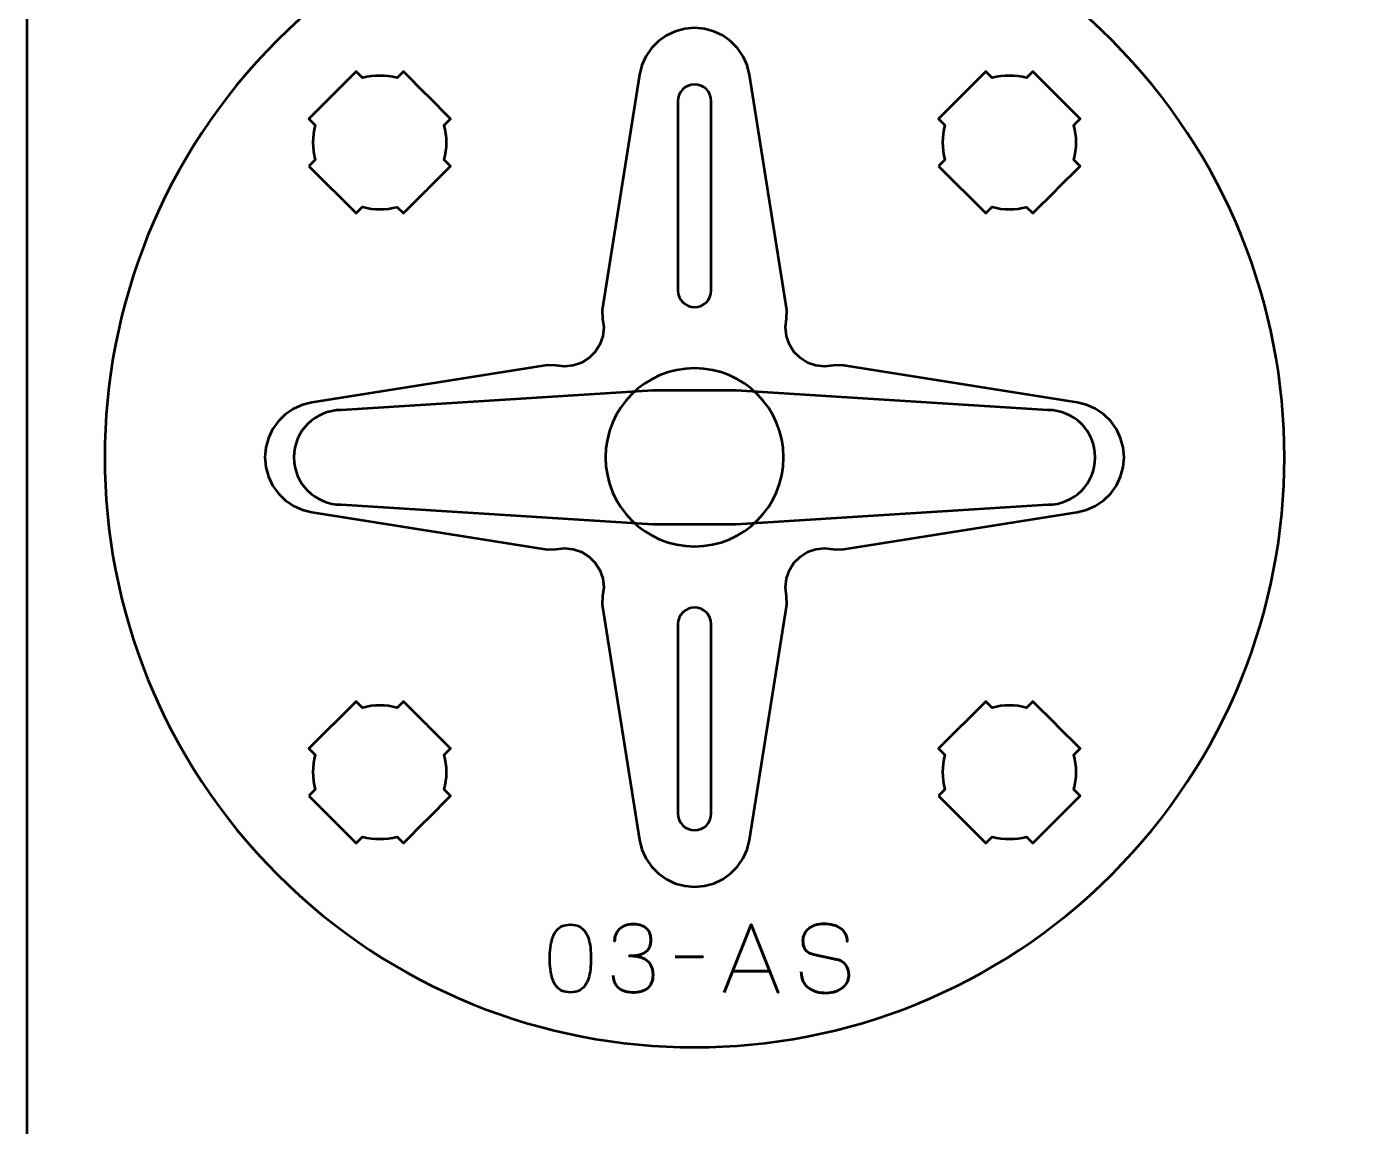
# Model space of a CAD drawing. Header units: centimetres. Extents: x -21 to 0, y -29.7 to 0.
# Drawn here: x -21 to -14.99, y -21.1 to -16.17 of the extents above; entities that cross this region are included whole.
import ezdxf

# ---------------------------------------------------------------- set-up
doc = ezdxf.new("R2010")
doc.units = ezdxf.units.CM
doc.header["$MEASUREMENT"] = 0
doc.layers.add('Layer 1', color=7, linetype='Continuous')

msp = doc.modelspace()

# ---------------------------------------------------------------- linework, layer by layer
at = {"layer": 'Layer 1', "color": 22, "lineweight": 53}
msp.add_open_spline([(-21.00003, -29.19995), (-21.00003, -29.19995), (-21.00003, -0.49992), (-21.00003, -0.49992), (-21.00003, -0.49992), (-21.00003, -0.22295), (-20.77694, 0.00004), (-20.49994, 0.00004), (-20.49994, 0.00004), (-20.49994, 0.00004), (-0.50008, 0.00004), (-0.50008, 0.00004), (-0.50008, 0.00004), (-0.22294, 0.00004), (0.00002, -0.22295), (0.00002, -0.49992), (0.00002, -0.49992), (0.00002, -0.49992), (0.00002, -29.19995), (0.00002, -29.19995), (0.00002, -29.19995), (0.00002, -29.47695), (-0.22294, -29.70004), (-0.50008, -29.70004), (-0.50008, -29.70004), (-0.50008, -29.70004), (-20.49994, -29.70004), (-20.49994, -29.70004), (-20.49994, -29.70004), (-20.77694, -29.70004), (-21.00003, -29.47695), (-21.00003, -29.19995)], degree=3, knots=[0, 0, 0, 0, 0.125, 0.125, 0.125, 0.125, 0.25, 0.25, 0.25, 0.25, 0.375, 0.375, 0.375, 0.375, 0.5, 0.5, 0.5, 0.5, 0.625, 0.625, 0.625, 0.625, 0.75, 0.75, 0.75, 0.75, 0.875, 0.875, 0.875, 0.875, 1, 1, 1, 1], dxfattribs=at)
at = {"layer": 'Layer 1', "color": 114, "lineweight": 53}
msp.add_open_spline([(-19.8738, -16.22612), (-18.8391, -15.19142), (-17.16086, -15.19142), (-16.12613, -16.22615), (-16.12613, -16.22615), (-15.09143, -17.26085), (-15.09143, -18.93909), (-16.12613, -19.97379), (-16.12613, -19.97379), (-17.16086, -21.00851), (-18.8391, -21.00851), (-19.8738, -19.97381), (-19.8738, -19.97381), (-20.90853, -18.93909), (-20.90853, -17.26085), (-19.8738, -16.22612)], degree=3, knots=[0, 0, 0, 0, 0.25, 0.25, 0.25, 0.25, 0.5, 0.5, 0.5, 0.5, 0.75, 0.75, 0.75, 0.75, 1, 1, 1, 1], dxfattribs=at)
at = {"layer": 'Layer 1', "color": 30, "lineweight": 53}
for points, knots in [([(-19.71928, -17.85323), (-19.71928, -17.85323), (-18.66179, -17.68609), (-18.66179, -17.68609), (-18.66179, -17.68609), (-18.66179, -17.68609), (-18.62298, -17.68689), (-18.62298, -17.68689), (-18.62298, -17.68689), (-18.62298, -17.68689), (-18.58416, -17.69164), (-18.58416, -17.69164), (-18.58416, -17.69164), (-18.58416, -17.69164), (-18.54535, -17.68768), (-18.54535, -17.68768), (-18.54535, -17.68768), (-18.54535, -17.68768), (-18.50812, -17.67501), (-18.50812, -17.67501), (-18.50812, -17.67501), (-18.50812, -17.67501), (-18.47405, -17.65362), (-18.47405, -17.65362), (-18.47405, -17.65362), (-18.47405, -17.65362), (-18.44634, -17.62588), (-18.44634, -17.62588), (-18.44634, -17.62588), (-18.44634, -17.62588), (-18.42574, -17.59262), (-18.42574, -17.59262), (-18.42574, -17.59262), (-18.42574, -17.59262), (-18.41227, -17.55538), (-18.41227, -17.55538), (-18.41227, -17.55538), (-18.41227, -17.55538), (-18.40831, -17.51578), (-18.40831, -17.51578), (-18.40831, -17.51578), (-18.40831, -17.51578), (-18.41307, -17.47698), (-18.41307, -17.47698), (-18.41307, -17.47698), (-18.41307, -17.47698), (-18.41465, -17.43816), (-18.41465, -17.43816), (-18.41465, -17.43816), (-18.41465, -17.43816), (-18.24672, -16.38147), (-18.24672, -16.38147), (-18.24672, -16.38147), (-18.24672, -16.38147), (-18.23642, -16.33868), (-18.23642, -16.33868), (-18.23642, -16.33868), (-18.23642, -16.33868), (-18.2182, -16.29909), (-18.2182, -16.29909), (-18.2182, -16.29909), (-18.2182, -16.29909), (-18.19364, -16.26264), (-18.19364, -16.26264), (-18.19364, -16.26264), (-18.19364, -16.26264), (-18.16276, -16.23096), (-18.16276, -16.23096), (-18.16276, -16.23096), (-18.16276, -16.23096), (-18.12632, -16.2056), (-18.12632, -16.2056), (-18.12632, -16.2056), (-18.12632, -16.2056), (-18.08671, -16.1866), (-18.08671, -16.1866), (-18.08671, -16.1866), (-18.08671, -16.1866), (-18.04394, -16.17472), (-18.04394, -16.17472), (-18.04394, -16.17472), (-18.04394, -16.17472), (-18.00037, -16.17075), (-18.00037, -16.17075), (-18.00037, -16.17075), (-18.00037, -16.17075), (-17.95601, -16.17472), (-17.95601, -16.17472), (-17.95601, -16.17472), (-17.95601, -16.17472), (-17.91324, -16.1866), (-17.91324, -16.1866), (-17.91324, -16.1866), (-17.91324, -16.1866), (-17.87363, -16.2056), (-17.87363, -16.2056), (-17.87363, -16.2056), (-17.87363, -16.2056), (-17.83798, -16.23096), (-17.83798, -16.23096), (-17.83798, -16.23096), (-17.83798, -16.23096), (-17.8071, -16.26264), (-17.8071, -16.26264), (-17.8071, -16.26264), (-17.8071, -16.26264), (-17.78175, -16.29909), (-17.78175, -16.29909), (-17.78175, -16.29909), (-17.78175, -16.29909), (-17.76353, -16.33868), (-17.76353, -16.33868), (-17.76353, -16.33868), (-17.76353, -16.33868), (-17.75323, -16.38147), (-17.75323, -16.38147), (-17.75323, -16.38147), (-17.75323, -16.38147), (-17.58609, -17.43816), (-17.58609, -17.43816), (-17.58609, -17.43816), (-17.58609, -17.43816), (-17.58688, -17.47698), (-17.58688, -17.47698), (-17.58688, -17.47698), (-17.58688, -17.47698), (-17.59163, -17.51578), (-17.59163, -17.51578), (-17.59163, -17.51578), (-17.59163, -17.51578), (-17.58767, -17.55538), (-17.58767, -17.55538), (-17.58767, -17.55538), (-17.58767, -17.55538), (-17.5742, -17.59262), (-17.5742, -17.59262), (-17.5742, -17.59262), (-17.5742, -17.59262), (-17.55362, -17.62588), (-17.55362, -17.62588), (-17.55362, -17.62588), (-17.55362, -17.62588), (-17.52589, -17.65362), (-17.52589, -17.65362), (-17.52589, -17.65362), (-17.52589, -17.65362), (-17.49262, -17.67501), (-17.49262, -17.67501), (-17.49262, -17.67501), (-17.49262, -17.67501), (-17.45538, -17.68768), (-17.45538, -17.68768), (-17.45538, -17.68768), (-17.45538, -17.68768), (-17.41579, -17.69164), (-17.41579, -17.69164), (-17.41579, -17.69164), (-17.41579, -17.69164), (-17.37697, -17.68689), (-17.37697, -17.68689), (-17.37697, -17.68689), (-17.37697, -17.68689), (-17.33816, -17.68609), (-17.33816, -17.68609), (-17.33816, -17.68609), (-17.33816, -17.68609), (-16.28147, -17.85323), (-16.28147, -17.85323), (-16.28147, -17.85323), (-16.28147, -17.85323), (-16.2387, -17.86353), (-16.2387, -17.86353), (-16.2387, -17.86353), (-16.2387, -17.86353), (-16.1983, -17.88173), (-16.1983, -17.88173), (-16.1983, -17.88173), (-16.1983, -17.88173), (-16.16187, -17.9071), (-16.16187, -17.9071), (-16.16187, -17.9071), (-16.16187, -17.9071), (-16.13019, -17.93798), (-16.13019, -17.93798), (-16.13019, -17.93798), (-16.13019, -17.93798), (-16.10483, -17.97363), (-16.10483, -17.97363), (-16.10483, -17.97363), (-16.10483, -17.97363), (-16.08582, -18.01324), (-16.08582, -18.01324), (-16.08582, -18.01324), (-16.08582, -18.01324), (-16.07394, -18.05601), (-16.07394, -18.05601), (-16.07394, -18.05601), (-16.07394, -18.05601), (-16.06998, -18.09957), (-16.06998, -18.09957), (-16.06998, -18.09957), (-16.06998, -18.09957), (-16.07394, -18.14393), (-16.07394, -18.14393), (-16.07394, -18.14393), (-16.07394, -18.14393), (-16.08582, -18.18672), (-16.08582, -18.18672), (-16.08582, -18.18672), (-16.08582, -18.18672), (-16.10483, -18.22632), (-16.10483, -18.22632), (-16.10483, -18.22632), (-16.10483, -18.22632), (-16.13019, -18.26197), (-16.13019, -18.26197), (-16.13019, -18.26197), (-16.13019, -18.26197), (-16.16187, -18.29285), (-16.16187, -18.29285), (-16.16187, -18.29285), (-16.16187, -18.29285), (-16.1983, -18.31821), (-16.1983, -18.31821), (-16.1983, -18.31821), (-16.1983, -18.31821), (-16.2387, -18.33643), (-16.2387, -18.33643), (-16.2387, -18.33643), (-16.2387, -18.33643), (-16.28147, -18.34672), (-16.28147, -18.34672), (-16.28147, -18.34672), (-16.28147, -18.34672), (-17.33816, -18.51386), (-17.33816, -18.51386), (-17.33816, -18.51386), (-17.33816, -18.51386), (-17.37697, -18.51307), (-17.37697, -18.51307), (-17.37697, -18.51307), (-17.37697, -18.51307), (-17.41579, -18.50831), (-17.41579, -18.50831), (-17.41579, -18.50831), (-17.41579, -18.50831), (-17.45538, -18.51228), (-17.45538, -18.51228), (-17.45538, -18.51228), (-17.45538, -18.51228), (-17.49262, -18.52495), (-17.49262, -18.52495), (-17.49262, -18.52495), (-17.49262, -18.52495), (-17.52589, -18.54634), (-17.52589, -18.54634), (-17.52589, -18.54634), (-17.52589, -18.54634), (-17.55362, -18.57407), (-17.55362, -18.57407), (-17.55362, -18.57407), (-17.55362, -18.57407), (-17.5742, -18.60734), (-17.5742, -18.60734), (-17.5742, -18.60734), (-17.5742, -18.60734), (-17.58767, -18.64456), (-17.58767, -18.64456), (-17.58767, -18.64456), (-17.58767, -18.64456), (-17.59163, -18.68417), (-17.59163, -18.68417), (-17.59163, -18.68417), (-17.59163, -18.68417), (-17.58688, -18.72298), (-17.58688, -18.72298), (-17.58688, -18.72298), (-17.58688, -18.72298), (-17.58609, -18.761), (-17.58609, -18.761), (-17.58609, -18.761), (-17.58609, -18.761), (-17.75323, -19.81847), (-17.75323, -19.81847), (-17.75323, -19.81847), (-17.75323, -19.81847), (-17.76353, -19.86125), (-17.76353, -19.86125), (-17.76353, -19.86125), (-17.76353, -19.86125), (-17.78175, -19.90086), (-17.78175, -19.90086), (-17.78175, -19.90086), (-17.78175, -19.90086), (-17.8071, -19.93729), (-17.8071, -19.93729), (-17.8071, -19.93729), (-17.8071, -19.93729), (-17.83798, -19.96898), (-17.83798, -19.96898), (-17.83798, -19.96898), (-17.83798, -19.96898), (-17.87363, -19.99433), (-17.87363, -19.99433), (-17.87363, -19.99433), (-17.87363, -19.99433), (-17.91324, -20.01333), (-17.91324, -20.01333), (-17.91324, -20.01333), (-17.91324, -20.01333), (-17.95601, -20.02522), (-17.95601, -20.02522), (-17.95601, -20.02522), (-17.95601, -20.02522), (-18.00037, -20.02919), (-18.00037, -20.02919), (-18.00037, -20.02919), (-18.00037, -20.02919), (-18.04394, -20.02522), (-18.04394, -20.02522), (-18.04394, -20.02522), (-18.04394, -20.02522), (-18.08671, -20.01333), (-18.08671, -20.01333), (-18.08671, -20.01333), (-18.08671, -20.01333), (-18.12632, -19.99433), (-18.12632, -19.99433), (-18.12632, -19.99433), (-18.12632, -19.99433), (-18.16276, -19.96898), (-18.16276, -19.96898), (-18.16276, -19.96898), (-18.16276, -19.96898), (-18.19364, -19.93729), (-18.19364, -19.93729), (-18.19364, -19.93729), (-18.19364, -19.93729), (-18.2182, -19.90086), (-18.2182, -19.90086), (-18.2182, -19.90086), (-18.2182, -19.90086), (-18.23642, -19.86125), (-18.23642, -19.86125), (-18.23642, -19.86125), (-18.23642, -19.86125), (-18.24672, -19.81847), (-18.24672, -19.81847), (-18.24672, -19.81847), (-18.24672, -19.81847), (-18.41465, -18.761), (-18.41465, -18.761), (-18.41465, -18.761), (-18.41465, -18.761), (-18.41307, -18.72298), (-18.41307, -18.72298), (-18.41307, -18.72298), (-18.41307, -18.72298), (-18.40831, -18.68417), (-18.40831, -18.68417), (-18.40831, -18.68417), (-18.40831, -18.68417), (-18.41227, -18.64456), (-18.41227, -18.64456), (-18.41227, -18.64456), (-18.41227, -18.64456), (-18.42574, -18.60734), (-18.42574, -18.60734), (-18.42574, -18.60734), (-18.42574, -18.60734), (-18.44634, -18.57407), (-18.44634, -18.57407), (-18.44634, -18.57407), (-18.44634, -18.57407), (-18.47405, -18.54634), (-18.47405, -18.54634), (-18.47405, -18.54634), (-18.47405, -18.54634), (-18.50812, -18.52495), (-18.50812, -18.52495), (-18.50812, -18.52495), (-18.50812, -18.52495), (-18.54535, -18.51228), (-18.54535, -18.51228), (-18.54535, -18.51228), (-18.54535, -18.51228), (-18.58416, -18.50831), (-18.58416, -18.50831), (-18.58416, -18.50831), (-18.58416, -18.50831), (-18.62298, -18.51307), (-18.62298, -18.51307), (-18.62298, -18.51307), (-18.62298, -18.51307), (-18.66179, -18.51386), (-18.66179, -18.51386), (-18.66179, -18.51386), (-18.66179, -18.51386), (-19.71928, -18.34672), (-19.71928, -18.34672), (-19.71928, -18.34672), (-19.71928, -18.34672), (-19.76205, -18.33643), (-19.76205, -18.33643), (-19.76205, -18.33643), (-19.76205, -18.33643), (-19.80245, -18.31821), (-19.80245, -18.31821), (-19.80245, -18.31821), (-19.80245, -18.31821), (-19.83889, -18.29285), (-19.83889, -18.29285), (-19.83889, -18.29285), (-19.83889, -18.29285), (-19.86978, -18.26197), (-19.86978, -18.26197), (-19.86978, -18.26197), (-19.86978, -18.26197), (-19.89592, -18.22632), (-19.89592, -18.22632), (-19.89592, -18.22632), (-19.89592, -18.22632), (-19.91414, -18.18672), (-19.91414, -18.18672), (-19.91414, -18.18672), (-19.91414, -18.18672), (-19.92602, -18.14393), (-19.92602, -18.14393), (-19.92602, -18.14393), (-19.92602, -18.14393), (-19.92998, -18.09957), (-19.92998, -18.09957), (-19.92998, -18.09957), (-19.92998, -18.09957), (-19.92602, -18.05601), (-19.92602, -18.05601), (-19.92602, -18.05601), (-19.92602, -18.05601), (-19.91414, -18.01324), (-19.91414, -18.01324), (-19.91414, -18.01324), (-19.91414, -18.01324), (-19.89592, -17.97363), (-19.89592, -17.97363), (-19.89592, -17.97363), (-19.89592, -17.97363), (-19.86978, -17.93798), (-19.86978, -17.93798), (-19.86978, -17.93798), (-19.86978, -17.93798), (-19.83889, -17.9071), (-19.83889, -17.9071), (-19.83889, -17.9071), (-19.83889, -17.9071), (-19.80245, -17.88173), (-19.80245, -17.88173), (-19.80245, -17.88173), (-19.80245, -17.88173), (-19.76205, -17.86353), (-19.76205, -17.86353), (-19.76205, -17.86353), (-19.76205, -17.86353), (-19.71928, -17.85323), (-19.71928, -17.85323)], [0, 0, 0, 0, 0.0086207, 0.0086207, 0.0086207, 0.0086207, 0.0172414, 0.0172414, 0.0172414, 0.0172414, 0.0258621, 0.0258621, 0.0258621, 0.0258621, 0.0344828, 0.0344828, 0.0344828, 0.0344828, 0.0431034, 0.0431034, 0.0431034, 0.0431034, 0.0517241, 0.0517241, 0.0517241, 0.0517241, 0.0603448, 0.0603448, 0.0603448, 0.0603448, 0.0689655, 0.0689655, 0.0689655, 0.0689655, 0.0775862, 0.0775862, 0.0775862, 0.0775862, 0.0862069, 0.0862069, 0.0862069, 0.0862069, 0.0948276, 0.0948276, 0.0948276, 0.0948276, 0.1034483, 0.1034483, 0.1034483, 0.1034483, 0.112069, 0.112069, 0.112069, 0.112069, 0.1206897, 0.1206897, 0.1206897, 0.1206897, 0.1293103, 0.1293103, 0.1293103, 0.1293103, 0.137931, 0.137931, 0.137931, 0.137931, 0.1465517, 0.1465517, 0.1465517, 0.1465517, 0.1551724, 0.1551724, 0.1551724, 0.1551724, 0.1637931, 0.1637931, 0.1637931, 0.1637931, 0.1724138, 0.1724138, 0.1724138, 0.1724138, 0.1810345, 0.1810345, 0.1810345, 0.1810345, 0.1896552, 0.1896552, 0.1896552, 0.1896552, 0.1982759, 0.1982759, 0.1982759, 0.1982759, 0.2068966, 0.2068966, 0.2068966, 0.2068966, 0.2155172, 0.2155172, 0.2155172, 0.2155172, 0.2241379, 0.2241379, 0.2241379, 0.2241379, 0.2327586, 0.2327586, 0.2327586, 0.2327586, 0.2413793, 0.2413793, 0.2413793, 0.2413793, 0.25, 0.25, 0.25, 0.25, 0.2586207, 0.2586207, 0.2586207, 0.2586207, 0.2672414, 0.2672414, 0.2672414, 0.2672414, 0.2758621, 0.2758621, 0.2758621, 0.2758621, 0.2844828, 0.2844828, 0.2844828, 0.2844828, 0.2931034, 0.2931034, 0.2931034, 0.2931034, 0.3017241, 0.3017241, 0.3017241, 0.3017241, 0.3103448, 0.3103448, 0.3103448, 0.3103448, 0.3189655, 0.3189655, 0.3189655, 0.3189655, 0.3275862, 0.3275862, 0.3275862, 0.3275862, 0.3362069, 0.3362069, 0.3362069, 0.3362069, 0.3448276, 0.3448276, 0.3448276, 0.3448276, 0.3534483, 0.3534483, 0.3534483, 0.3534483, 0.362069, 0.362069, 0.362069, 0.362069, 0.3706897, 0.3706897, 0.3706897, 0.3706897, 0.3793103, 0.3793103, 0.3793103, 0.3793103, 0.387931, 0.387931, 0.387931, 0.387931, 0.3965517, 0.3965517, 0.3965517, 0.3965517, 0.4051724, 0.4051724, 0.4051724, 0.4051724, 0.4137931, 0.4137931, 0.4137931, 0.4137931, 0.4224138, 0.4224138, 0.4224138, 0.4224138, 0.4310345, 0.4310345, 0.4310345, 0.4310345, 0.4396552, 0.4396552, 0.4396552, 0.4396552, 0.4482759, 0.4482759, 0.4482759, 0.4482759, 0.4568966, 0.4568966, 0.4568966, 0.4568966, 0.4655172, 0.4655172, 0.4655172, 0.4655172, 0.4741379, 0.4741379, 0.4741379, 0.4741379, 0.4827586, 0.4827586, 0.4827586, 0.4827586, 0.4913793, 0.4913793, 0.4913793, 0.4913793, 0.5, 0.5, 0.5, 0.5, 0.5086207, 0.5086207, 0.5086207, 0.5086207, 0.5172414, 0.5172414, 0.5172414, 0.5172414, 0.5258621, 0.5258621, 0.5258621, 0.5258621, 0.5344828, 0.5344828, 0.5344828, 0.5344828, 0.5431034, 0.5431034, 0.5431034, 0.5431034, 0.5517241, 0.5517241, 0.5517241, 0.5517241, 0.5603448, 0.5603448, 0.5603448, 0.5603448, 0.5689655, 0.5689655, 0.5689655, 0.5689655, 0.5775862, 0.5775862, 0.5775862, 0.5775862, 0.5862069, 0.5862069, 0.5862069, 0.5862069, 0.5948276, 0.5948276, 0.5948276, 0.5948276, 0.6034483, 0.6034483, 0.6034483, 0.6034483, 0.612069, 0.612069, 0.612069, 0.612069, 0.6206897, 0.6206897, 0.6206897, 0.6206897, 0.6293103, 0.6293103, 0.6293103, 0.6293103, 0.637931, 0.637931, 0.637931, 0.637931, 0.6465517, 0.6465517, 0.6465517, 0.6465517, 0.6551724, 0.6551724, 0.6551724, 0.6551724, 0.6637931, 0.6637931, 0.6637931, 0.6637931, 0.6724138, 0.6724138, 0.6724138, 0.6724138, 0.6810345, 0.6810345, 0.6810345, 0.6810345, 0.6896552, 0.6896552, 0.6896552, 0.6896552, 0.6982759, 0.6982759, 0.6982759, 0.6982759, 0.7068966, 0.7068966, 0.7068966, 0.7068966, 0.7155172, 0.7155172, 0.7155172, 0.7155172, 0.7241379, 0.7241379, 0.7241379, 0.7241379, 0.7327586, 0.7327586, 0.7327586, 0.7327586, 0.7413793, 0.7413793, 0.7413793, 0.7413793, 0.75, 0.75, 0.75, 0.75, 0.7586207, 0.7586207, 0.7586207, 0.7586207, 0.7672414, 0.7672414, 0.7672414, 0.7672414, 0.7758621, 0.7758621, 0.7758621, 0.7758621, 0.7844828, 0.7844828, 0.7844828, 0.7844828, 0.7931034, 0.7931034, 0.7931034, 0.7931034, 0.8017241, 0.8017241, 0.8017241, 0.8017241, 0.8103448, 0.8103448, 0.8103448, 0.8103448, 0.8189655, 0.8189655, 0.8189655, 0.8189655, 0.8275862, 0.8275862, 0.8275862, 0.8275862, 0.8362069, 0.8362069, 0.8362069, 0.8362069, 0.8448276, 0.8448276, 0.8448276, 0.8448276, 0.8534483, 0.8534483, 0.8534483, 0.8534483, 0.862069, 0.862069, 0.862069, 0.862069, 0.8706897, 0.8706897, 0.8706897, 0.8706897, 0.8793103, 0.8793103, 0.8793103, 0.8793103, 0.887931, 0.887931, 0.887931, 0.887931, 0.8965517, 0.8965517, 0.8965517, 0.8965517, 0.9051724, 0.9051724, 0.9051724, 0.9051724, 0.9137931, 0.9137931, 0.9137931, 0.9137931, 0.9224138, 0.9224138, 0.9224138, 0.9224138, 0.9310345, 0.9310345, 0.9310345, 0.9310345, 0.9396552, 0.9396552, 0.9396552, 0.9396552, 0.9482759, 0.9482759, 0.9482759, 0.9482759, 0.9568966, 0.9568966, 0.9568966, 0.9568966, 0.9655172, 0.9655172, 0.9655172, 0.9655172, 0.9741379, 0.9741379, 0.9741379, 0.9741379, 0.9827586, 0.9827586, 0.9827586, 0.9827586, 0.9913793, 0.9913793, 0.9913793, 0.9913793, 1, 1, 1, 1]), ([(-17.81248, -18.39997), (-17.81248, -18.39997), (-18.18748, -18.39997), (-18.18748, -18.39997), (-18.18748, -18.39997), (-18.18748, -18.39997), (-19.58748, -18.31247), (-19.58748, -18.31247), (-19.58748, -18.31247), (-19.70452, -18.31247), (-19.79998, -18.21701), (-19.79998, -18.09997), (-19.79998, -18.09997), (-19.79998, -17.98293), (-19.70452, -17.88747), (-19.58748, -17.88747), (-19.58748, -17.88747), (-19.58748, -17.88747), (-18.18748, -17.79997), (-18.18748, -17.79997), (-18.18748, -17.79997), (-18.18748, -17.79997), (-17.81248, -17.79997), (-17.81248, -17.79997), (-17.81248, -17.79997), (-17.81248, -17.79997), (-16.41248, -17.88747), (-16.41248, -17.88747), (-16.41248, -17.88747), (-16.29544, -17.88747), (-16.19998, -17.98293), (-16.19998, -18.09997), (-16.19998, -18.09997), (-16.19998, -18.21701), (-16.29544, -18.31247), (-16.41248, -18.31247), (-16.41248, -18.31247), (-16.41248, -18.31247), (-17.81248, -18.39997), (-17.81248, -18.39997)], [0, 0, 0, 0, 0.1, 0.1, 0.1, 0.1, 0.2, 0.2, 0.2, 0.2, 0.3, 0.3, 0.3, 0.3, 0.4, 0.4, 0.4, 0.4, 0.5, 0.5, 0.5, 0.5, 0.6, 0.6, 0.6, 0.6, 0.7, 0.7, 0.7, 0.7, 0.8, 0.8, 0.8, 0.8, 0.9, 0.9, 0.9, 0.9, 1, 1, 1, 1]), ([(-18.55777, -20.50338), (-18.54296, -20.50331), (-18.53019, -20.5007), (-18.51953, -20.49562), (-18.51953, -20.49562), (-18.50895, -20.49054), (-18.50013, -20.48327), (-18.49308, -20.47403), (-18.49308, -20.47403), (-18.48609, -20.46472), (-18.48059, -20.45371), (-18.4765, -20.44101), (-18.4765, -20.44101), (-18.47247, -20.42831), (-18.46958, -20.41441), (-18.46796, -20.39917), (-18.46796, -20.39917), (-18.46626, -20.38393), (-18.46542, -20.36791), (-18.46549, -20.35098), (-18.46549, -20.35098), (-18.46542, -20.33412), (-18.46626, -20.3181), (-18.46796, -20.30293), (-18.46796, -20.30293), (-18.46958, -20.28776), (-18.47247, -20.27379), (-18.4765, -20.26109), (-18.4765, -20.26109), (-18.48059, -20.24846), (-18.48609, -20.23746), (-18.49308, -20.22807), (-18.49308, -20.22807), (-18.50013, -20.21876), (-18.50895, -20.21149), (-18.51953, -20.20641), (-18.51953, -20.20641), (-18.53019, -20.20126), (-18.54296, -20.19865), (-18.55777, -20.19858), (-18.55777, -20.19858), (-18.57259, -20.19865), (-18.58536, -20.20126), (-18.59602, -20.20641), (-18.59602, -20.20641), (-18.6066, -20.21149), (-18.61542, -20.21876), (-18.62247, -20.22807), (-18.62247, -20.22807), (-18.62946, -20.23746), (-18.63496, -20.24846), (-18.63905, -20.26109), (-18.63905, -20.26109), (-18.64308, -20.27379), (-18.64597, -20.28776), (-18.64759, -20.30293), (-18.64759, -20.30293), (-18.64928, -20.3181), (-18.65013, -20.33412), (-18.65006, -20.35098), (-18.65006, -20.35098), (-18.65013, -20.36791), (-18.64928, -20.38393), (-18.64759, -20.39917), (-18.64759, -20.39917), (-18.64597, -20.41441), (-18.64308, -20.42831), (-18.63905, -20.44101), (-18.63905, -20.44101), (-18.63496, -20.45371), (-18.62946, -20.46472), (-18.62247, -20.47403), (-18.62247, -20.47403), (-18.61542, -20.48327), (-18.6066, -20.49054), (-18.59602, -20.49562), (-18.59602, -20.49562), (-18.58536, -20.5007), (-18.57259, -20.50331), (-18.55777, -20.50338)], [0, 0, 0, 0, 0.05, 0.05, 0.05, 0.05, 0.1, 0.1, 0.1, 0.1, 0.15, 0.15, 0.15, 0.15, 0.2, 0.2, 0.2, 0.2, 0.25, 0.25, 0.25, 0.25, 0.3, 0.3, 0.3, 0.3, 0.35, 0.35, 0.35, 0.35, 0.4, 0.4, 0.4, 0.4, 0.45, 0.45, 0.45, 0.45, 0.5, 0.5, 0.5, 0.5, 0.55, 0.55, 0.55, 0.55, 0.6, 0.6, 0.6, 0.6, 0.65, 0.65, 0.65, 0.65, 0.7, 0.7, 0.7, 0.7, 0.75, 0.75, 0.75, 0.75, 0.8, 0.8, 0.8, 0.8, 0.85, 0.85, 0.85, 0.85, 0.9, 0.9, 0.9, 0.9, 0.95, 0.95, 0.95, 0.95, 1, 1, 1, 1]), ([(-18.55777, -20.50338), (-18.54296, -20.50331), (-18.53019, -20.5007), (-18.51953, -20.49562), (-18.51953, -20.49562), (-18.50895, -20.49054), (-18.50013, -20.48327), (-18.49308, -20.47403), (-18.49308, -20.47403), (-18.48609, -20.46472), (-18.48059, -20.45371), (-18.4765, -20.44101), (-18.4765, -20.44101), (-18.47247, -20.42831), (-18.46958, -20.41441), (-18.46796, -20.39917), (-18.46796, -20.39917), (-18.46626, -20.38393), (-18.46542, -20.36791), (-18.46549, -20.35098), (-18.46549, -20.35098), (-18.46542, -20.33412), (-18.46626, -20.3181), (-18.46796, -20.30293), (-18.46796, -20.30293), (-18.46958, -20.28776), (-18.47247, -20.27379), (-18.4765, -20.26109), (-18.4765, -20.26109), (-18.48059, -20.24846), (-18.48609, -20.23746), (-18.49308, -20.22807), (-18.49308, -20.22807), (-18.50013, -20.21876), (-18.50895, -20.21149), (-18.51953, -20.20641), (-18.51953, -20.20641), (-18.53019, -20.20126), (-18.54296, -20.19865), (-18.55777, -20.19858), (-18.55777, -20.19858), (-18.57259, -20.19865), (-18.58536, -20.20126), (-18.59602, -20.20641), (-18.59602, -20.20641), (-18.6066, -20.21149), (-18.61542, -20.21876), (-18.62247, -20.22807), (-18.62247, -20.22807), (-18.62946, -20.23746), (-18.63496, -20.24846), (-18.63905, -20.26109), (-18.63905, -20.26109), (-18.64308, -20.27379), (-18.64597, -20.28776), (-18.64759, -20.30293), (-18.64759, -20.30293), (-18.64928, -20.3181), (-18.65013, -20.33412), (-18.65006, -20.35098), (-18.65006, -20.35098), (-18.65013, -20.36791), (-18.64928, -20.38393), (-18.64759, -20.39917), (-18.64759, -20.39917), (-18.64597, -20.41441), (-18.64308, -20.42831), (-18.63905, -20.44101), (-18.63905, -20.44101), (-18.63496, -20.45371), (-18.62946, -20.46472), (-18.62247, -20.47403), (-18.62247, -20.47403), (-18.61542, -20.48327), (-18.6066, -20.49054), (-18.59602, -20.49562), (-18.59602, -20.49562), (-18.58536, -20.5007), (-18.57259, -20.50331), (-18.55777, -20.50338)], [0, 0, 0, 0, 0.05, 0.05, 0.05, 0.05, 0.1, 0.1, 0.1, 0.1, 0.15, 0.15, 0.15, 0.15, 0.2, 0.2, 0.2, 0.2, 0.25, 0.25, 0.25, 0.25, 0.3, 0.3, 0.3, 0.3, 0.35, 0.35, 0.35, 0.35, 0.4, 0.4, 0.4, 0.4, 0.45, 0.45, 0.45, 0.45, 0.5, 0.5, 0.5, 0.5, 0.55, 0.55, 0.55, 0.55, 0.6, 0.6, 0.6, 0.6, 0.65, 0.65, 0.65, 0.65, 0.7, 0.7, 0.7, 0.7, 0.75, 0.75, 0.75, 0.75, 0.8, 0.8, 0.8, 0.8, 0.85, 0.85, 0.85, 0.85, 0.9, 0.9, 0.9, 0.9, 0.95, 0.95, 0.95, 0.95, 1, 1, 1, 1]), ([(-18.36516, -20.42676), (-18.36509, -20.442), (-18.36156, -20.45526), (-18.35458, -20.46676), (-18.35458, -20.46676), (-18.34759, -20.47819), (-18.33764, -20.48715), (-18.32466, -20.49357), (-18.32466, -20.49357), (-18.31168, -20.49999), (-18.29609, -20.50324), (-18.27795, -20.50338), (-18.27795, -20.50338), (-18.26434, -20.50338), (-18.25199, -20.50197), (-18.24077, -20.49901), (-18.24077, -20.49901), (-18.22962, -20.49604), (-18.22003, -20.49146), (-18.21191, -20.48518), (-18.21191, -20.48518), (-18.2038, -20.4789), (-18.19759, -20.47078), (-18.19315, -20.46091), (-18.19315, -20.46091), (-18.18877, -20.45096), (-18.18659, -20.43903), (-18.18652, -20.42506), (-18.18652, -20.42506), (-18.18644, -20.40644), (-18.19025, -20.3907), (-18.1978, -20.37793), (-18.1978, -20.37793), (-18.20535, -20.36516), (-18.21707, -20.35557), (-18.2328, -20.34901), (-18.2328, -20.34901), (-18.24853, -20.34244), (-18.26871, -20.33913), (-18.29319, -20.33913), (-18.29319, -20.33913), (-18.27492, -20.3392), (-18.25961, -20.33751), (-18.24712, -20.33405), (-18.24712, -20.33405), (-18.2347, -20.33059), (-18.22476, -20.32572), (-18.21728, -20.31937), (-18.21728, -20.31937), (-18.2098, -20.31309), (-18.20437, -20.30561), (-18.20112, -20.29701), (-18.20112, -20.29701), (-18.1978, -20.28847), (-18.19618, -20.27909), (-18.19625, -20.26886), (-18.19625, -20.26886), (-18.19618, -20.25862), (-18.19759, -20.24917), (-18.20041, -20.24042), (-18.20041, -20.24042), (-18.20317, -20.23167), (-18.20768, -20.22398), (-18.21382, -20.21742), (-18.21382, -20.21742), (-18.21996, -20.21086), (-18.22807, -20.20571), (-18.23802, -20.20204), (-18.23802, -20.20204), (-18.24804, -20.19837), (-18.26025, -20.19654), (-18.27457, -20.19647), (-18.27457, -20.19647), (-18.28882, -20.19654), (-18.30131, -20.19865), (-18.31189, -20.20275), (-18.31189, -20.20275), (-18.32255, -20.20684), (-18.33129, -20.21241), (-18.33835, -20.21954), (-18.33835, -20.21954), (-18.34533, -20.22666), (-18.35056, -20.23478), (-18.35401, -20.24395), (-18.35401, -20.24395), (-18.35754, -20.25312), (-18.35923, -20.26286), (-18.35923, -20.27309), (-18.35923, -20.27309), (-18.35923, -20.26286), (-18.35754, -20.25312), (-18.35401, -20.24395), (-18.35401, -20.24395), (-18.35056, -20.23478), (-18.34533, -20.22666), (-18.33835, -20.21954), (-18.33835, -20.21954), (-18.33129, -20.21241), (-18.32255, -20.20684), (-18.31189, -20.20275), (-18.31189, -20.20275), (-18.30131, -20.19865), (-18.28882, -20.19654), (-18.27457, -20.19647), (-18.27457, -20.19647), (-18.26025, -20.19654), (-18.24804, -20.19837), (-18.23802, -20.20204), (-18.23802, -20.20204), (-18.22807, -20.20571), (-18.21996, -20.21086), (-18.21382, -20.21742), (-18.21382, -20.21742), (-18.20768, -20.22398), (-18.20317, -20.23167), (-18.20041, -20.24042), (-18.20041, -20.24042), (-18.19759, -20.24917), (-18.19618, -20.25862), (-18.19625, -20.26886), (-18.19625, -20.26886), (-18.19618, -20.27909), (-18.1978, -20.28847), (-18.20112, -20.29701), (-18.20112, -20.29701), (-18.20437, -20.30561), (-18.2098, -20.31309), (-18.21728, -20.31937), (-18.21728, -20.31937), (-18.22476, -20.32572), (-18.2347, -20.33059), (-18.24712, -20.33405), (-18.24712, -20.33405), (-18.25961, -20.33751), (-18.27492, -20.3392), (-18.29319, -20.33913), (-18.29319, -20.33913), (-18.26871, -20.33913), (-18.24853, -20.34244), (-18.2328, -20.34901), (-18.2328, -20.34901), (-18.21707, -20.35557), (-18.20535, -20.36516), (-18.1978, -20.37793), (-18.1978, -20.37793), (-18.19025, -20.3907), (-18.18644, -20.40644), (-18.18652, -20.42506), (-18.18652, -20.42506), (-18.18659, -20.43903), (-18.18877, -20.45096), (-18.19315, -20.46091), (-18.19315, -20.46091), (-18.19759, -20.47078), (-18.2038, -20.4789), (-18.21191, -20.48518), (-18.21191, -20.48518), (-18.22003, -20.49146), (-18.22962, -20.49604), (-18.24077, -20.49901), (-18.24077, -20.49901), (-18.25199, -20.50197), (-18.26434, -20.50338), (-18.27795, -20.50338), (-18.27795, -20.50338), (-18.29609, -20.50324), (-18.31168, -20.49999), (-18.32466, -20.49357), (-18.32466, -20.49357), (-18.33764, -20.48715), (-18.34759, -20.47819), (-18.35458, -20.46676), (-18.35458, -20.46676), (-18.36156, -20.45526), (-18.36509, -20.442), (-18.36516, -20.42676)], [0, 0, 0, 0, 0.0227273, 0.0227273, 0.0227273, 0.0227273, 0.0454545, 0.0454545, 0.0454545, 0.0454545, 0.0681818, 0.0681818, 0.0681818, 0.0681818, 0.0909091, 0.0909091, 0.0909091, 0.0909091, 0.1136364, 0.1136364, 0.1136364, 0.1136364, 0.1363636, 0.1363636, 0.1363636, 0.1363636, 0.1590909, 0.1590909, 0.1590909, 0.1590909, 0.1818182, 0.1818182, 0.1818182, 0.1818182, 0.2045455, 0.2045455, 0.2045455, 0.2045455, 0.2272727, 0.2272727, 0.2272727, 0.2272727, 0.25, 0.25, 0.25, 0.25, 0.2727273, 0.2727273, 0.2727273, 0.2727273, 0.2954545, 0.2954545, 0.2954545, 0.2954545, 0.3181818, 0.3181818, 0.3181818, 0.3181818, 0.3409091, 0.3409091, 0.3409091, 0.3409091, 0.3636364, 0.3636364, 0.3636364, 0.3636364, 0.3863636, 0.3863636, 0.3863636, 0.3863636, 0.4090909, 0.4090909, 0.4090909, 0.4090909, 0.4318182, 0.4318182, 0.4318182, 0.4318182, 0.4545455, 0.4545455, 0.4545455, 0.4545455, 0.4772727, 0.4772727, 0.4772727, 0.4772727, 0.5, 0.5, 0.5, 0.5, 0.5227273, 0.5227273, 0.5227273, 0.5227273, 0.5454545, 0.5454545, 0.5454545, 0.5454545, 0.5681818, 0.5681818, 0.5681818, 0.5681818, 0.5909091, 0.5909091, 0.5909091, 0.5909091, 0.6136364, 0.6136364, 0.6136364, 0.6136364, 0.6363636, 0.6363636, 0.6363636, 0.6363636, 0.6590909, 0.6590909, 0.6590909, 0.6590909, 0.6818182, 0.6818182, 0.6818182, 0.6818182, 0.7045455, 0.7045455, 0.7045455, 0.7045455, 0.7272727, 0.7272727, 0.7272727, 0.7272727, 0.75, 0.75, 0.75, 0.75, 0.7727273, 0.7727273, 0.7727273, 0.7727273, 0.7954545, 0.7954545, 0.7954545, 0.7954545, 0.8181818, 0.8181818, 0.8181818, 0.8181818, 0.8409091, 0.8409091, 0.8409091, 0.8409091, 0.8636364, 0.8636364, 0.8636364, 0.8636364, 0.8863636, 0.8863636, 0.8863636, 0.8863636, 0.9090909, 0.9090909, 0.9090909, 0.9090909, 0.9318182, 0.9318182, 0.9318182, 0.9318182, 0.9545455, 0.9545455, 0.9545455, 0.9545455, 0.9772727, 0.9772727, 0.9772727, 0.9772727, 1, 1, 1, 1]), ([(-17.86648, -20.50338), (-17.86648, -20.50338), (-17.74541, -20.19816), (-17.74541, -20.19816), (-17.74541, -20.19816), (-17.74541, -20.19816), (-17.62391, -20.50338), (-17.62391, -20.50338), (-17.62391, -20.50338), (-17.62391, -20.50338), (-17.74541, -20.19816), (-17.74541, -20.19816), (-17.74541, -20.19816), (-17.74541, -20.19816), (-17.86648, -20.50338), (-17.86648, -20.50338)], [0, 0, 0, 0, 0.25, 0.25, 0.25, 0.25, 0.5, 0.5, 0.5, 0.5, 0.75, 0.75, 0.75, 0.75, 1, 1, 1, 1]), ([(-17.52062, -20.41109), (-17.52048, -20.42796), (-17.51752, -20.44242), (-17.51159, -20.45449), (-17.51159, -20.45449), (-17.50573, -20.46648), (-17.49755, -20.47629), (-17.48725, -20.48391), (-17.48725, -20.48391), (-17.47688, -20.49146), (-17.46495, -20.49703), (-17.45148, -20.50063), (-17.45148, -20.50063), (-17.43807, -20.50416), (-17.42368, -20.50592), (-17.40844, -20.50592), (-17.40844, -20.50592), (-17.39306, -20.50585), (-17.37923, -20.50359), (-17.36688, -20.49929), (-17.36688, -20.49929), (-17.3546, -20.49498), (-17.34409, -20.4892), (-17.33527, -20.48193), (-17.33527, -20.48193), (-17.32652, -20.47466), (-17.31975, -20.46655), (-17.31495, -20.45752), (-17.31495, -20.45752), (-17.31015, -20.44849), (-17.30761, -20.43925), (-17.30726, -20.42972), (-17.30726, -20.42972), (-17.30684, -20.41723), (-17.30867, -20.4058), (-17.31269, -20.3955), (-17.31269, -20.3955), (-17.31672, -20.3852), (-17.32293, -20.37659), (-17.33132, -20.36954), (-17.33132, -20.36954), (-17.33965, -20.36248), (-17.35016, -20.35754), (-17.36272, -20.35479), (-17.36272, -20.35479), (-17.36272, -20.35479), (-17.46643, -20.33235), (-17.46643, -20.33235), (-17.46643, -20.33235), (-17.47617, -20.33031), (-17.48457, -20.32685), (-17.49148, -20.32205), (-17.49148, -20.32205), (-17.4984, -20.31719), (-17.50376, -20.31048), (-17.50743, -20.30187), (-17.50743, -20.30187), (-17.5111, -20.29334), (-17.513, -20.28247), (-17.513, -20.26928), (-17.513, -20.26928), (-17.513, -20.25926), (-17.51095, -20.24981), (-17.50679, -20.24092), (-17.50679, -20.24092), (-17.5027, -20.23203), (-17.49663, -20.22419), (-17.48866, -20.21728), (-17.48866, -20.21728), (-17.48069, -20.21044), (-17.47081, -20.20507), (-17.4591, -20.20119), (-17.4591, -20.20119), (-17.44731, -20.19724), (-17.43384, -20.19527), (-17.4186, -20.1952), (-17.4186, -20.1952), (-17.40329, -20.1952), (-17.38925, -20.19696), (-17.37641, -20.20049), (-17.37641, -20.20049), (-17.36364, -20.20402), (-17.35256, -20.2091), (-17.34325, -20.21587), (-17.34325, -20.21587), (-17.33393, -20.22264), (-17.32674, -20.23097), (-17.3218, -20.2407), (-17.3218, -20.2407), (-17.31686, -20.25051), (-17.31453, -20.26173), (-17.31488, -20.27436), (-17.31488, -20.27436), (-17.31453, -20.26173), (-17.31686, -20.25051), (-17.3218, -20.2407), (-17.3218, -20.2407), (-17.32674, -20.23097), (-17.33393, -20.22264), (-17.34325, -20.21587), (-17.34325, -20.21587), (-17.35256, -20.2091), (-17.36364, -20.20402), (-17.37641, -20.20049), (-17.37641, -20.20049), (-17.38925, -20.19696), (-17.40329, -20.1952), (-17.4186, -20.1952), (-17.4186, -20.1952), (-17.43384, -20.19527), (-17.44731, -20.19724), (-17.4591, -20.20119), (-17.4591, -20.20119), (-17.47081, -20.20507), (-17.48069, -20.21044), (-17.48866, -20.21728), (-17.48866, -20.21728), (-17.49663, -20.22419), (-17.5027, -20.23203), (-17.50679, -20.24092), (-17.50679, -20.24092), (-17.51095, -20.24981), (-17.513, -20.25926), (-17.513, -20.26928), (-17.513, -20.26928), (-17.513, -20.28247), (-17.51117, -20.29334), (-17.50764, -20.3018), (-17.50764, -20.3018), (-17.50404, -20.31034), (-17.49875, -20.31697), (-17.49183, -20.32184), (-17.49183, -20.32184), (-17.48492, -20.32664), (-17.47645, -20.33017), (-17.46643, -20.33235), (-17.46643, -20.33235), (-17.46643, -20.33235), (-17.36272, -20.35479), (-17.36272, -20.35479), (-17.36272, -20.35479), (-17.34988, -20.35754), (-17.33929, -20.36248), (-17.33097, -20.36954), (-17.33097, -20.36954), (-17.32257, -20.37659), (-17.31643, -20.3852), (-17.31248, -20.3955), (-17.31248, -20.3955), (-17.3086, -20.4058), (-17.30684, -20.41723), (-17.30726, -20.42972), (-17.30726, -20.42972), (-17.30761, -20.43925), (-17.31015, -20.44849), (-17.31495, -20.45752), (-17.31495, -20.45752), (-17.31975, -20.46655), (-17.32652, -20.47466), (-17.33527, -20.48193), (-17.33527, -20.48193), (-17.34409, -20.4892), (-17.3546, -20.49498), (-17.36688, -20.49929), (-17.36688, -20.49929), (-17.37923, -20.50359), (-17.39306, -20.50585), (-17.40844, -20.50592), (-17.40844, -20.50592), (-17.42368, -20.50592), (-17.43807, -20.50416), (-17.45148, -20.50063), (-17.45148, -20.50063), (-17.46495, -20.49703), (-17.47688, -20.49146), (-17.48725, -20.48391), (-17.48725, -20.48391), (-17.49755, -20.47629), (-17.50573, -20.46648), (-17.51159, -20.45449), (-17.51159, -20.45449), (-17.51752, -20.44242), (-17.52048, -20.42796), (-17.52062, -20.41109)], [0, 0, 0, 0, 0.0217391, 0.0217391, 0.0217391, 0.0217391, 0.0434783, 0.0434783, 0.0434783, 0.0434783, 0.0652174, 0.0652174, 0.0652174, 0.0652174, 0.0869565, 0.0869565, 0.0869565, 0.0869565, 0.1086957, 0.1086957, 0.1086957, 0.1086957, 0.1304348, 0.1304348, 0.1304348, 0.1304348, 0.1521739, 0.1521739, 0.1521739, 0.1521739, 0.173913, 0.173913, 0.173913, 0.173913, 0.1956522, 0.1956522, 0.1956522, 0.1956522, 0.2173913, 0.2173913, 0.2173913, 0.2173913, 0.2391304, 0.2391304, 0.2391304, 0.2391304, 0.2608696, 0.2608696, 0.2608696, 0.2608696, 0.2826087, 0.2826087, 0.2826087, 0.2826087, 0.3043478, 0.3043478, 0.3043478, 0.3043478, 0.326087, 0.326087, 0.326087, 0.326087, 0.3478261, 0.3478261, 0.3478261, 0.3478261, 0.3695652, 0.3695652, 0.3695652, 0.3695652, 0.3913043, 0.3913043, 0.3913043, 0.3913043, 0.4130435, 0.4130435, 0.4130435, 0.4130435, 0.4347826, 0.4347826, 0.4347826, 0.4347826, 0.4565217, 0.4565217, 0.4565217, 0.4565217, 0.4782609, 0.4782609, 0.4782609, 0.4782609, 0.5, 0.5, 0.5, 0.5, 0.5217391, 0.5217391, 0.5217391, 0.5217391, 0.5434783, 0.5434783, 0.5434783, 0.5434783, 0.5652174, 0.5652174, 0.5652174, 0.5652174, 0.5869565, 0.5869565, 0.5869565, 0.5869565, 0.6086957, 0.6086957, 0.6086957, 0.6086957, 0.6304348, 0.6304348, 0.6304348, 0.6304348, 0.6521739, 0.6521739, 0.6521739, 0.6521739, 0.673913, 0.673913, 0.673913, 0.673913, 0.6956522, 0.6956522, 0.6956522, 0.6956522, 0.7173913, 0.7173913, 0.7173913, 0.7173913, 0.7391304, 0.7391304, 0.7391304, 0.7391304, 0.7608696, 0.7608696, 0.7608696, 0.7608696, 0.7826087, 0.7826087, 0.7826087, 0.7826087, 0.8043478, 0.8043478, 0.8043478, 0.8043478, 0.826087, 0.826087, 0.826087, 0.826087, 0.8478261, 0.8478261, 0.8478261, 0.8478261, 0.8695652, 0.8695652, 0.8695652, 0.8695652, 0.8913043, 0.8913043, 0.8913043, 0.8913043, 0.9130435, 0.9130435, 0.9130435, 0.9130435, 0.9347826, 0.9347826, 0.9347826, 0.9347826, 0.9565217, 0.9565217, 0.9565217, 0.9565217, 0.9782609, 0.9782609, 0.9782609, 0.9782609, 1, 1, 1, 1]), ([(-18.08661, -20.34378), (-18.08661, -20.34378), (-17.96342, -20.34378), (-17.96342, -20.34378), (-17.96342, -20.34378), (-17.96342, -20.34378), (-18.08661, -20.34378), (-18.08661, -20.34378)], [0, 0, 0, 0, 0.5, 0.5, 0.5, 0.5, 1, 1, 1, 1]), ([(-17.82838, -20.40728), (-17.82838, -20.40728), (-17.66244, -20.40728), (-17.66244, -20.40728), (-17.66244, -20.40728), (-17.66244, -20.40728), (-17.82838, -20.40728), (-17.82838, -20.40728)], [0, 0, 0, 0, 0.5, 0.5, 0.5, 0.5, 1, 1, 1, 1])]:
    msp.add_open_spline(points, degree=3, knots=knots, dxfattribs=at)
at = {"layer": 'Layer 1', "lineweight": 53}
for points in [[(-19.73243, -16.79178), (-19.73243, -16.79178), (-19.70401, -16.76335), (-19.70401, -16.76335), (-19.70401, -16.76335), (-19.71758, -16.71255), (-19.71756, -16.65889), (-19.70399, -16.60809), (-19.70399, -16.60809), (-19.70399, -16.60809), (-19.73243, -16.57965), (-19.73243, -16.57965), (-19.73243, -16.57965), (-19.73243, -16.57965), (-19.5203, -16.36752), (-19.5203, -16.36752), (-19.5203, -16.36752), (-19.5203, -16.36752), (-19.49188, -16.39593), (-19.49188, -16.39593), (-19.49188, -16.39593), (-19.44107, -16.38236), (-19.38737, -16.38233), (-19.33654, -16.39589), (-19.33654, -16.39589), (-19.33654, -16.39589), (-19.30817, -16.36752), (-19.30817, -16.36752), (-19.30817, -16.36752), (-19.30817, -16.36752), (-19.20534, -16.47034), (-19.20534, -16.47034), (-19.20534, -16.47034), (-19.20534, -16.47034), (-19.20201, -16.47359), (-19.20201, -16.47359), (-19.20201, -16.47359), (-19.20201, -16.47359), (-19.19877, -16.47691), (-19.19877, -16.47691), (-19.19877, -16.47691), (-19.19877, -16.47691), (-19.09604, -16.57965), (-19.09604, -16.57965), (-19.09604, -16.57965), (-19.09604, -16.57965), (-19.12437, -16.60798), (-19.12437, -16.60798), (-19.12437, -16.60798), (-19.11078, -16.65884), (-19.11077, -16.71258), (-19.12436, -16.76345), (-19.12436, -16.76345), (-19.12436, -16.76345), (-19.09604, -16.79178), (-19.09604, -16.79178), (-19.09604, -16.79178), (-19.09604, -16.79178), (-19.19735, -16.89309), (-19.19735, -16.89309), (-19.19735, -16.89309), (-19.19735, -16.89309), (-19.20201, -16.89787), (-19.20201, -16.89787), (-19.20201, -16.89787), (-19.20201, -16.89787), (-19.20679, -16.90253), (-19.20679, -16.90253), (-19.20679, -16.90253), (-19.20679, -16.90253), (-19.30817, -17.00391), (-19.30817, -17.00391), (-19.30817, -17.00391), (-19.30817, -17.00391), (-19.33652, -16.97556), (-19.33652, -16.97556), (-19.33652, -16.97556), (-19.38737, -16.98912), (-19.44108, -16.98911), (-19.49191, -16.97552), (-19.49191, -16.97552), (-19.49191, -16.97552), (-19.5203, -17.00391), (-19.5203, -17.00391), (-19.5203, -17.00391), (-19.5203, -17.00391), (-19.73243, -16.79178), (-19.73243, -16.79178)], [(-16.90401, -16.79178), (-16.90401, -16.79178), (-16.87558, -16.76335), (-16.87558, -16.76335), (-16.87558, -16.76335), (-16.88915, -16.71255), (-16.88913, -16.65889), (-16.87557, -16.60809), (-16.87557, -16.60809), (-16.87557, -16.60809), (-16.90401, -16.57965), (-16.90401, -16.57965), (-16.90401, -16.57965), (-16.90401, -16.57965), (-16.69187, -16.36752), (-16.69187, -16.36752), (-16.69187, -16.36752), (-16.69187, -16.36752), (-16.66346, -16.39593), (-16.66346, -16.39593), (-16.66346, -16.39593), (-16.61264, -16.38236), (-16.55895, -16.38233), (-16.50811, -16.39589), (-16.50811, -16.39589), (-16.50811, -16.39589), (-16.47974, -16.36752), (-16.47974, -16.36752), (-16.47974, -16.36752), (-16.47974, -16.36752), (-16.37692, -16.47034), (-16.37692, -16.47034), (-16.37692, -16.47034), (-16.37692, -16.47034), (-16.37358, -16.47359), (-16.37358, -16.47359), (-16.37358, -16.47359), (-16.37358, -16.47359), (-16.37035, -16.47691), (-16.37035, -16.47691), (-16.37035, -16.47691), (-16.37035, -16.47691), (-16.26761, -16.57965), (-16.26761, -16.57965), (-16.26761, -16.57965), (-16.26761, -16.57965), (-16.29594, -16.60798), (-16.29594, -16.60798), (-16.29594, -16.60798), (-16.28235, -16.65884), (-16.28235, -16.71258), (-16.29594, -16.76345), (-16.29594, -16.76345), (-16.29594, -16.76345), (-16.26761, -16.79178), (-16.26761, -16.79178), (-16.26761, -16.79178), (-16.26761, -16.79178), (-16.36893, -16.89309), (-16.36893, -16.89309), (-16.36893, -16.89309), (-16.36893, -16.89309), (-16.37358, -16.89787), (-16.37358, -16.89787), (-16.37358, -16.89787), (-16.37358, -16.89787), (-16.37836, -16.90253), (-16.37836, -16.90253), (-16.37836, -16.90253), (-16.37836, -16.90253), (-16.47974, -17.00391), (-16.47974, -17.00391), (-16.47974, -17.00391), (-16.47974, -17.00391), (-16.5081, -16.97556), (-16.5081, -16.97556), (-16.5081, -16.97556), (-16.55894, -16.98912), (-16.61266, -16.98911), (-16.66348, -16.97552), (-16.66348, -16.97552), (-16.66348, -16.97552), (-16.69187, -17.00391), (-16.69187, -17.00391), (-16.69187, -17.00391), (-16.69187, -17.00391), (-16.90401, -16.79178), (-16.90401, -16.79178)], [(-19.73243, -19.62021), (-19.73243, -19.62021), (-19.70401, -19.59178), (-19.70401, -19.59178), (-19.70401, -19.59178), (-19.71758, -19.54098), (-19.71756, -19.48731), (-19.70399, -19.43651), (-19.70399, -19.43651), (-19.70399, -19.43651), (-19.73243, -19.40808), (-19.73243, -19.40808), (-19.73243, -19.40808), (-19.73243, -19.40808), (-19.5203, -19.19594), (-19.5203, -19.19594), (-19.5203, -19.19594), (-19.5203, -19.19594), (-19.49188, -19.22436), (-19.49188, -19.22436), (-19.49188, -19.22436), (-19.44107, -19.21079), (-19.38737, -19.21076), (-19.33654, -19.22431), (-19.33654, -19.22431), (-19.33654, -19.22431), (-19.30817, -19.19594), (-19.30817, -19.19594), (-19.30817, -19.19594), (-19.30817, -19.19594), (-19.20534, -19.29877), (-19.20534, -19.29877), (-19.20534, -19.29877), (-19.20534, -19.29877), (-19.20201, -19.30202), (-19.20201, -19.30202), (-19.20201, -19.30202), (-19.20201, -19.30202), (-19.19877, -19.30534), (-19.19877, -19.30534), (-19.19877, -19.30534), (-19.19877, -19.30534), (-19.09604, -19.40808), (-19.09604, -19.40808), (-19.09604, -19.40808), (-19.09604, -19.40808), (-19.12437, -19.43641), (-19.12437, -19.43641), (-19.12437, -19.43641), (-19.11078, -19.48726), (-19.11077, -19.54101), (-19.12436, -19.59188), (-19.12436, -19.59188), (-19.12436, -19.59188), (-19.09604, -19.62021), (-19.09604, -19.62021), (-19.09604, -19.62021), (-19.09604, -19.62021), (-19.19735, -19.72152), (-19.19735, -19.72152), (-19.19735, -19.72152), (-19.19735, -19.72152), (-19.20201, -19.72629), (-19.20201, -19.72629), (-19.20201, -19.72629), (-19.20201, -19.72629), (-19.20679, -19.73096), (-19.20679, -19.73096), (-19.20679, -19.73096), (-19.20679, -19.73096), (-19.30817, -19.83234), (-19.30817, -19.83234), (-19.30817, -19.83234), (-19.30817, -19.83234), (-19.33652, -19.80398), (-19.33652, -19.80398), (-19.33652, -19.80398), (-19.38737, -19.81755), (-19.44108, -19.81754), (-19.49191, -19.80395), (-19.49191, -19.80395), (-19.49191, -19.80395), (-19.5203, -19.83234), (-19.5203, -19.83234), (-19.5203, -19.83234), (-19.5203, -19.83234), (-19.73243, -19.62021), (-19.73243, -19.62021)], [(-16.90401, -19.62021), (-16.90401, -19.62021), (-16.87558, -19.59178), (-16.87558, -19.59178), (-16.87558, -19.59178), (-16.88915, -19.54098), (-16.88913, -19.48731), (-16.87557, -19.43651), (-16.87557, -19.43651), (-16.87557, -19.43651), (-16.90401, -19.40808), (-16.90401, -19.40808), (-16.90401, -19.40808), (-16.90401, -19.40808), (-16.69187, -19.19594), (-16.69187, -19.19594), (-16.69187, -19.19594), (-16.69187, -19.19594), (-16.66346, -19.22436), (-16.66346, -19.22436), (-16.66346, -19.22436), (-16.61264, -19.21079), (-16.55895, -19.21076), (-16.50811, -19.22431), (-16.50811, -19.22431), (-16.50811, -19.22431), (-16.47974, -19.19594), (-16.47974, -19.19594), (-16.47974, -19.19594), (-16.47974, -19.19594), (-16.37692, -19.29877), (-16.37692, -19.29877), (-16.37692, -19.29877), (-16.37692, -19.29877), (-16.37358, -19.30202), (-16.37358, -19.30202), (-16.37358, -19.30202), (-16.37358, -19.30202), (-16.37035, -19.30534), (-16.37035, -19.30534), (-16.37035, -19.30534), (-16.37035, -19.30534), (-16.26761, -19.40808), (-16.26761, -19.40808), (-16.26761, -19.40808), (-16.26761, -19.40808), (-16.29594, -19.43641), (-16.29594, -19.43641), (-16.29594, -19.43641), (-16.28235, -19.48726), (-16.28235, -19.54101), (-16.29594, -19.59188), (-16.29594, -19.59188), (-16.29594, -19.59188), (-16.26761, -19.62021), (-16.26761, -19.62021), (-16.26761, -19.62021), (-16.26761, -19.62021), (-16.36893, -19.72152), (-16.36893, -19.72152), (-16.36893, -19.72152), (-16.36893, -19.72152), (-16.37358, -19.72629), (-16.37358, -19.72629), (-16.37358, -19.72629), (-16.37358, -19.72629), (-16.37836, -19.73096), (-16.37836, -19.73096), (-16.37836, -19.73096), (-16.37836, -19.73096), (-16.47974, -19.83234), (-16.47974, -19.83234), (-16.47974, -19.83234), (-16.47974, -19.83234), (-16.5081, -19.80398), (-16.5081, -19.80398), (-16.5081, -19.80398), (-16.55894, -19.81755), (-16.61266, -19.81754), (-16.66348, -19.80395), (-16.66348, -19.80395), (-16.66348, -19.80395), (-16.69187, -19.83234), (-16.69187, -19.83234), (-16.69187, -19.83234), (-16.69187, -19.83234), (-16.90401, -19.62021), (-16.90401, -19.62021)]]:
    msp.add_open_spline(points, degree=3, knots=[0, 0, 0, 0, 0.0454545, 0.0454545, 0.0454545, 0.0454545, 0.0909091, 0.0909091, 0.0909091, 0.0909091, 0.1363636, 0.1363636, 0.1363636, 0.1363636, 0.1818182, 0.1818182, 0.1818182, 0.1818182, 0.2272727, 0.2272727, 0.2272727, 0.2272727, 0.2727273, 0.2727273, 0.2727273, 0.2727273, 0.3181818, 0.3181818, 0.3181818, 0.3181818, 0.3636364, 0.3636364, 0.3636364, 0.3636364, 0.4090909, 0.4090909, 0.4090909, 0.4090909, 0.4545455, 0.4545455, 0.4545455, 0.4545455, 0.5, 0.5, 0.5, 0.5, 0.5454545, 0.5454545, 0.5454545, 0.5454545, 0.5909091, 0.5909091, 0.5909091, 0.5909091, 0.6363636, 0.6363636, 0.6363636, 0.6363636, 0.6818182, 0.6818182, 0.6818182, 0.6818182, 0.7272727, 0.7272727, 0.7272727, 0.7272727, 0.7727273, 0.7727273, 0.7727273, 0.7727273, 0.8181818, 0.8181818, 0.8181818, 0.8181818, 0.8636364, 0.8636364, 0.8636364, 0.8636364, 0.9090909, 0.9090909, 0.9090909, 0.9090909, 0.9545455, 0.9545455, 0.9545455, 0.9545455, 1, 1, 1, 1], dxfattribs=at)
at = {"layer": 'Layer 1', "color": 250, "lineweight": 53}
for points, knots in [([(-17.92498, -17.34996), (-17.92498, -17.39137), (-17.95857, -17.42496), (-17.99998, -17.42496), (-17.99998, -17.42496), (-18.04139, -17.42496), (-18.07498, -17.39137), (-18.07498, -17.34996), (-18.07498, -17.34996), (-18.07498, -17.34996), (-18.07498, -16.49996), (-18.07498, -16.49996), (-18.07498, -16.49996), (-18.07498, -16.45855), (-18.04139, -16.42496), (-17.99998, -16.42496), (-17.99998, -16.42496), (-17.95857, -16.42496), (-17.92498, -16.45855), (-17.92498, -16.49996), (-17.92498, -16.49996), (-17.92498, -16.49996), (-17.92498, -17.34996), (-17.92498, -17.34996)], [0, 0, 0, 0, 0.1666667, 0.1666667, 0.1666667, 0.1666667, 0.3333333, 0.3333333, 0.3333333, 0.3333333, 0.5, 0.5, 0.5, 0.5, 0.6666667, 0.6666667, 0.6666667, 0.6666667, 0.8333333, 0.8333333, 0.8333333, 0.8333333, 1, 1, 1, 1]), ([(-18.39998, -18.09997), (-18.39998, -17.87909), (-18.22086, -17.69997), (-17.99998, -17.69997), (-17.99998, -17.69997), (-17.7791, -17.69997), (-17.59998, -17.87909), (-17.59998, -18.09997), (-17.59998, -18.09997), (-17.59998, -18.32085), (-17.7791, -18.49997), (-17.99998, -18.49997), (-17.99998, -18.49997), (-18.22086, -18.49997), (-18.39998, -18.32085), (-18.39998, -18.09997)], [0, 0, 0, 0, 0.25, 0.25, 0.25, 0.25, 0.5, 0.5, 0.5, 0.5, 0.75, 0.75, 0.75, 0.75, 1, 1, 1, 1]), ([(-17.92498, -19.69997), (-17.92498, -19.74138), (-17.95857, -19.77497), (-17.99998, -19.77497), (-17.99998, -19.77497), (-18.04139, -19.77497), (-18.07498, -19.74138), (-18.07498, -19.69997), (-18.07498, -19.69997), (-18.07498, -19.69997), (-18.07498, -18.84997), (-18.07498, -18.84997), (-18.07498, -18.84997), (-18.07498, -18.80856), (-18.04139, -18.77497), (-17.99998, -18.77497), (-17.99998, -18.77497), (-17.95857, -18.77497), (-17.92498, -18.80856), (-17.92498, -18.84997), (-17.92498, -18.84997), (-17.92498, -18.84997), (-17.92498, -19.69997), (-17.92498, -19.69997)], [0, 0, 0, 0, 0.1666667, 0.1666667, 0.1666667, 0.1666667, 0.3333333, 0.3333333, 0.3333333, 0.3333333, 0.5, 0.5, 0.5, 0.5, 0.6666667, 0.6666667, 0.6666667, 0.6666667, 0.8333333, 0.8333333, 0.8333333, 0.8333333, 1, 1, 1, 1])]:
    msp.add_open_spline(points, degree=3, knots=knots, dxfattribs=at)

doc.saveas('drawing.dxf')
